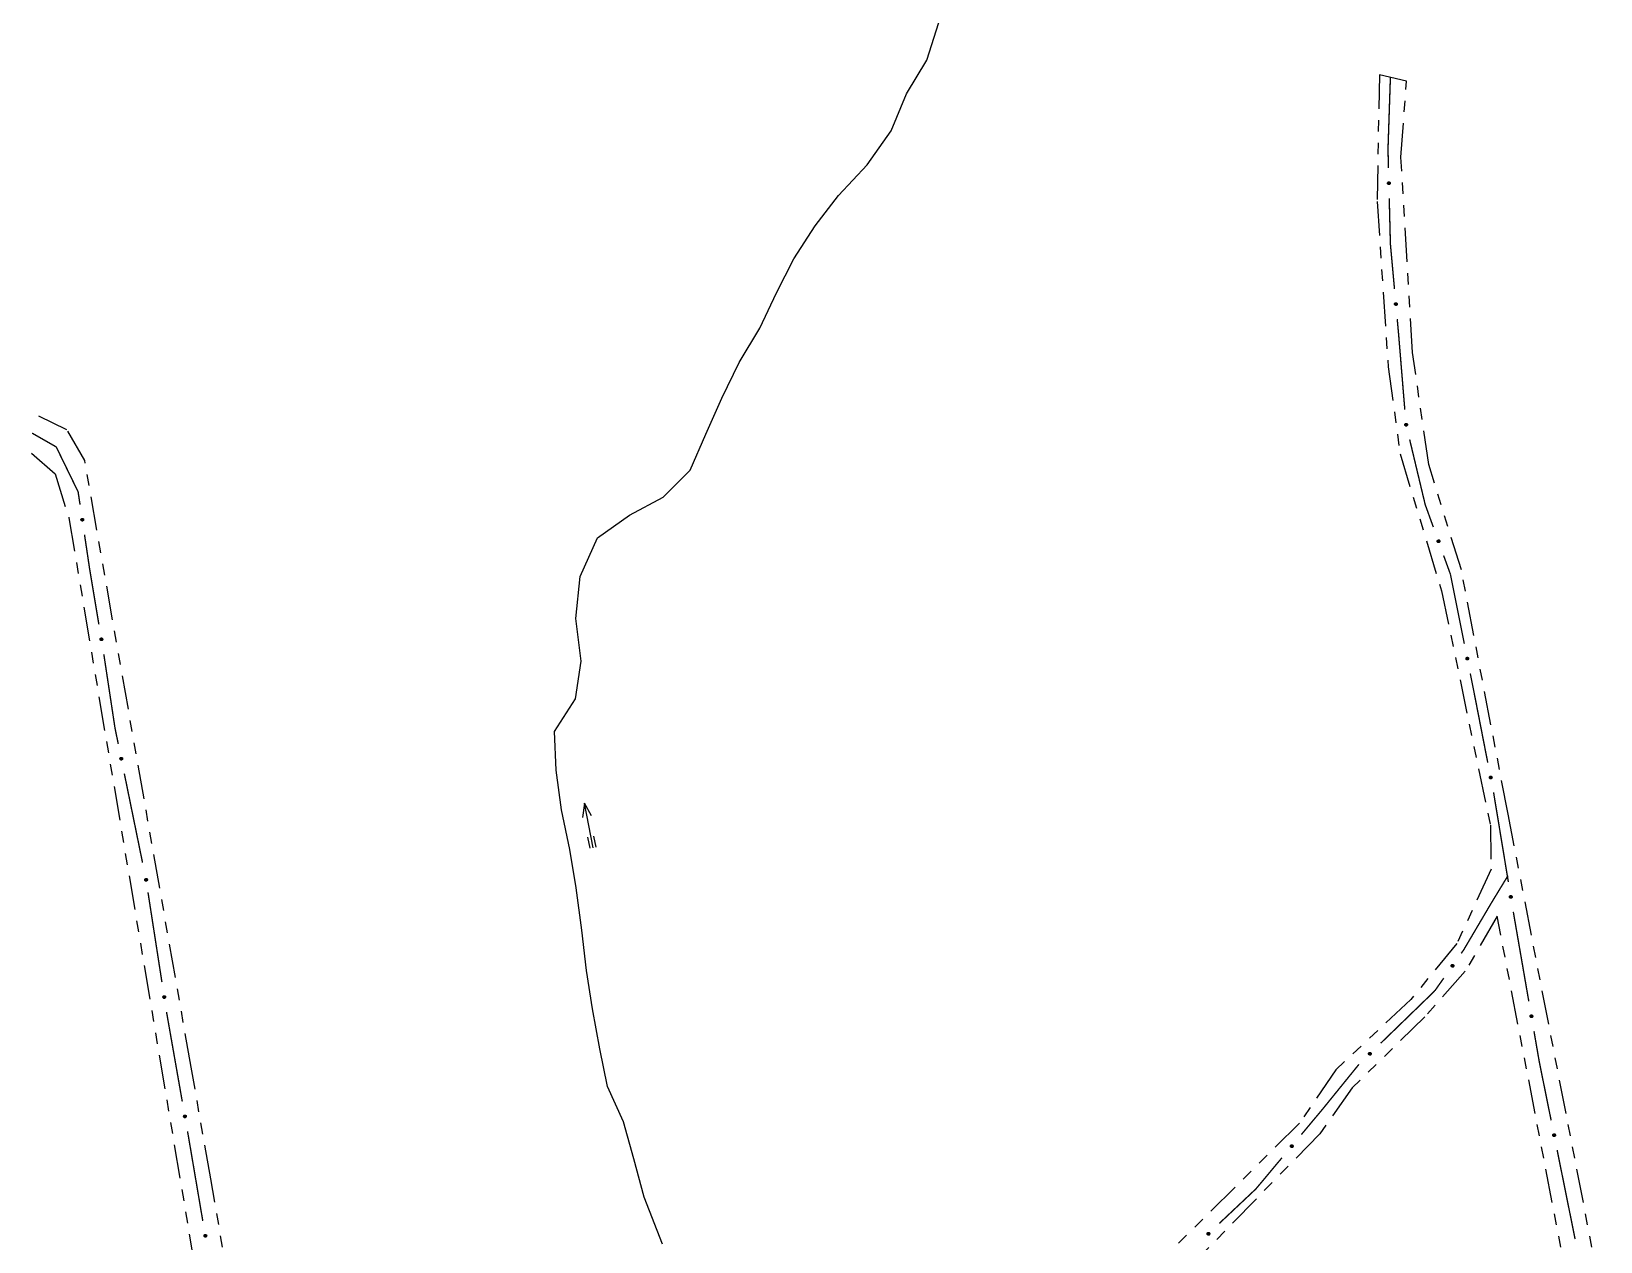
# Model space of a CAD drawing. Extents: x 211453 to 215163, y 4877397 to 4881305.
# Drawn here: x 214539.4 to 214746.8, y 4880217.6 to 4880377.4 of the extents above; entities that cross this region are included whole.
import ezdxf

# ---------------------------------------------------------------- set-up
doc = ezdxf.new("R2010")
doc.units = 0
doc.header["$LTSCALE"] = 1.5
doc.header["$MEASUREMENT"] = 0
doc.linetypes.add('TRACO_25', pattern=[8, 3, -1, 1, -1, 1, -1])
for name, color, linetype in [('HD-CURSO-PERENE', 170, 'CONTINUOUS'), ('HD-TXT-PERENE', 170, 'CONTINUOUS'), ('SV-EIXO-RUA-N-PAV', 6, 'CONTINUOUS'), ('SV-RUA-NAO-PAV', 7, 'CONTINUOUS')]:
    doc.layers.add(name, color=color, linetype=linetype)

# ---------------------------------------------------------------- blocks, each defined once
blk = doc.blocks.new('COD035', base_point=(212390.061183, 4880219.475751))
at = {"layer": 'HD-TXT-PERENE'}
for p, q in [((212390.061183, 4880219.881482), (212391.561183, 4880219.881482)), ((212390.061183, 4880219.481482), (212396.061183, 4880219.481482)), ((212390.061183, 4880219.081482), (212391.561183, 4880219.081482))]:
    blk.add_line(p, q, dxfattribs=at)
blk.add_lwpolyline([(212394.261183, 4880218.881482), (212396.061183, 4880219.481482), (212394.261183, 4880220.081482)], dxfattribs=at)

msp = doc.modelspace()

# ---------------------------------------------------------------- linework, layer by layer
at = {"layer": 'HD-CURSO-PERENE', "linetype": 'Continuous'}
msp.add_polyline3d([(214622.817649, 4880217.236268, 12.899104), (214620.384477, 4880223.407442, 12.771559), (214619.041742, 4880228.488308, 12.771559), (214617.66913, 4880233.369152, 12.771559), (214615.546786, 4880238.030083, 12.712691), (214614.544029, 4880243.040887, 12.712691), (214613.561121, 4880248.30172, 12.712691), (214612.778282, 4880253.3825, 12.604769), (214612.145273, 4880258.703287, 12.575335), (214611.432127, 4880264.284121, 12.575335), (214610.589311, 4880269.344907, 12.506657), (214609.496435, 4880274.585755, 12.418356), (214608.753494, 4880279.826549, 12.428166), (214608.550517, 4880284.957245, 12.21232), (214611.307483, 4880289.247378, 11.653082), (214612.084417, 4880294.217903, 11.623649), (214611.381228, 4880299.868745, 11.623649), (214611.937863, 4880305.419379, 11.604026), (214614.234432, 4880310.529689, 11.515725), (214618.48189, 4880313.509422, 11.515725), (214622.90966, 4880315.899052, 11.447047), (214626.496894, 4880319.468964, 11.447047), (214628.553726, 4880324.209262, 11.38818), (214630.66053, 4880328.979557, 11.339124), (214632.937326, 4880333.709821, 11.201767), (214635.674166, 4880338.219985, 11.172334), (214637.88, 4880342.9, 11.17), (214640.157942, 4880347.390485, 8.317275), (214643.004844, 4880351.760615, 8.121052), (214646.051932, 4880355.750664, 8.052373), (214649.858842, 4880359.800604, 7.807093), (214653.025614, 4880364.2907, 7.718792), (214655.072371, 4880369.161017, 7.679547), (214657.739253, 4880373.621186, 7.493135), (214659.336029, 4880378.601586, 7.414645)], dxfattribs=at)
at = {"layer": 'SV-EIXO-RUA-N-PAV', "const_width": 0.18}
for points in [[(214718.980554, 4880371.364863), (214718.680721, 4880362.369859)], [(214718.680721, 4880362.369859), (214718.663399, 4880361.850208)], [(214718.663399, 4880361.850208), (214718.726165, 4880359.370942)], [(214718.827399, 4880355.372223), (214718.979249, 4880349.374145)], [(214718.979249, 4880349.374145), (214718.980554, 4880349.32258)], [(214718.980554, 4880349.32258), (214719.519099, 4880343.398591)], [(214719.881242, 4880339.415018), (214720.062313, 4880337.423231)], [(214720.062313, 4880337.423231), (214720.090597, 4880337.112106)], [(214720.090597, 4880337.112106), (214720.884162, 4880327.457072)], [(214539.537079, 4880324.361174), (214542.141808, 4880322.872757)], [(214721.523427, 4880323.520229), (214723.381625, 4880315.739027)], [(214542.141808, 4880322.872757), (214542.731284, 4880322.535914)], [(214542.731284, 4880322.535914), (214545.499719, 4880316.853336)], [(214545.499719, 4880316.853336), (214545.621279, 4880316.603818)], [(214545.621279, 4880316.603818), (214545.875545, 4880314.900242)], [(214723.381625, 4880315.739027), (214723.579304, 4880314.911245)], [(214723.579304, 4880314.911245), (214724.651333, 4880311.950403)], [(214546.466019, 4880310.944065), (214547.056493, 4880306.987887)], [(214547.056493, 4880306.987887), (214547.14233, 4880306.412781)], [(214726.013098, 4880308.18934), (214726.69398, 4880306.308808)], [(214547.14233, 4880306.412781), (214548.361928, 4880299.095194)], [(214726.69398, 4880306.308808), (214726.909433, 4880305.713745)], [(214726.909433, 4880305.713745), (214728.746479, 4880296.528515)], [(214549.014913, 4880295.148885), (214550.363162, 4880286.250446)], [(214729.530944, 4880292.606192), (214729.923176, 4880290.645031)], [(214729.923176, 4880290.645031), (214730.080985, 4880289.855987)], [(214730.080985, 4880289.855987), (214731.841986, 4880280.830857)], [(214550.363162, 4880286.250446), (214550.48864, 4880285.422288)], [(214550.48864, 4880285.422288), (214550.921975, 4880283.303762)], [(214551.72356, 4880279.384902), (214554.128315, 4880267.628323)], [(214732.608027, 4880276.904895), (214732.618226, 4880276.852626)], [(214732.618226, 4880276.852626), (214734.56255, 4880265.065161)], [(214734.521157, 4880265.910773), (214732.441369, 4880262.493979)], [(214554.851367, 4880263.695347), (214556.691415, 4880251.83726)], [(214732.301071, 4880262.263489), (214728.882247, 4880256.466351)], [(214732.441369, 4880262.493979), (214732.301071, 4880262.263489)], [(214735.21638, 4880261.11897), (214737.264615, 4880249.295065)], [(214728.653787, 4880256.078963), (214728.336459, 4880255.629416)], [(214728.882247, 4880256.466351), (214728.653787, 4880256.078963)], [(214724.87636, 4880250.727609), (214724.847925, 4880250.687325)], [(214726.029727, 4880252.361545), (214724.87636, 4880250.727609)], [(214724.847925, 4880250.687325), (214719.858021, 4880245.84863)], [(214557.304765, 4880247.884565), (214557.333366, 4880247.700242)], [(214557.333366, 4880247.700242), (214559.380229, 4880236.065447)], [(214719.614865, 4880245.612843), (214717.701424, 4880243.763184)], [(214719.858021, 4880245.84863), (214719.614865, 4880245.612843)], [(214737.947361, 4880245.353763), (214738.630106, 4880241.412462)], [(214714.829448, 4880240.97945), (214710.420835, 4880235.54216)], [(214738.630106, 4880241.412462), (214738.644174, 4880241.331248)], [(214738.644174, 4880241.331248), (214740.213704, 4880233.570797)], [(214710.10021, 4880235.146723), (214707.220143, 4880231.700928)], [(214710.420835, 4880235.54216), (214710.10021, 4880235.146723)], [(214560.073289, 4880232.125946), (214560.223362, 4880231.272899)], [(214560.223362, 4880231.272899), (214562.089345, 4880220.296525)], [(214704.654902, 4880228.631801), (214701.448351, 4880224.795392)], [(214741.006638, 4880229.650178), (214741.403105, 4880227.689868)], [(214741.403105, 4880227.689868), (214741.498571, 4880227.217844)], [(214741.498571, 4880227.217844), (214743.381371, 4880217.887498)], [(214701.219866, 4880224.522025), (214696.385298, 4880219.965055)], [(214701.448351, 4880224.795392), (214701.219866, 4880224.522025)]]:
    msp.add_lwpolyline(points, dxfattribs=at)
at = {"layer": 'SV-EIXO-RUA-N-PAV'}
for points in [[(214718.883191, 4880357.518003), (214718.919113, 4880357.484812), (214718.943198, 4880357.44894), (214718.954675, 4880357.413239), (214718.956591, 4880357.379046), (214718.954612, 4880357.343845), (214718.944786, 4880357.308795), (214718.925263, 4880357.272309), (214718.89222, 4880357.236041), (214718.853851, 4880357.213783), (214718.819452, 4880357.200658), (214718.783913, 4880357.196608), (214718.749749, 4880357.199104), (214718.713679, 4880357.210514), (214718.676897, 4880357.23066), (214718.641233, 4880357.264768), (214718.617861, 4880357.300098), (214718.607666, 4880357.334921), (214718.60382, 4880357.370675), (214718.606272, 4880357.406589), (214718.616116, 4880357.440939), (214718.636466, 4880357.477936), (214718.670597, 4880357.512691), (214718.705569, 4880357.536404), (214718.740239, 4880357.547085), (214718.775525, 4880357.550078), (214718.810856, 4880357.548522), (214718.8465, 4880357.540112), (214718.883191, 4880357.518003)], [(214719.796791, 4880341.559861), (214719.834803, 4880341.529086), (214719.86118, 4880341.494863), (214719.874964, 4880341.459988), (214719.879108, 4880341.425994), (214719.879432, 4880341.390738), (214719.871915, 4880341.355121), (214719.854817, 4880341.317439), (214719.824213, 4880341.27909), (214719.787379, 4880341.254374), (214719.753911, 4880341.239031), (214719.718713, 4880341.232668), (214719.684458, 4880341.232928), (214719.64772, 4880341.241959), (214719.609701, 4880341.25966), (214719.571885, 4880341.291366), (214719.546256, 4880341.325094), (214719.53381, 4880341.359177), (214719.527637, 4880341.394604), (214719.527738, 4880341.430601), (214719.535318, 4880341.465521), (214719.553209, 4880341.503768), (214719.584998, 4880341.540677), (214719.618346, 4880341.566623), (214719.652245, 4880341.579545), (214719.68726, 4880341.584837), (214719.722616, 4880341.585591), (214719.758734, 4880341.579526), (214719.796791, 4880341.559861)], [(214721.132575, 4880325.63085), (214721.174604, 4880325.605838), (214721.205611, 4880325.575747), (214721.224249, 4880325.543206), (214721.233221, 4880325.510156), (214721.238592, 4880325.475311), (214721.236256, 4880325.438985), (214721.224732, 4880325.399241), (214721.199938, 4880325.356904), (214721.167025, 4880325.327166), (214721.1361, 4880325.307186), (214721.102176, 4880325.295846), (214721.068238, 4880325.291196), (214721.030584, 4880325.294871), (214720.990422, 4880325.306942), (214720.948454, 4880325.332904), (214720.918258, 4880325.362613), (214720.901056, 4880325.394561), (214720.889872, 4880325.428738), (214720.884815, 4880325.464378), (214720.887314, 4880325.500024), (214720.899541, 4880325.540439), (214720.925714, 4880325.581522), (214720.955001, 4880325.611978), (214720.9867, 4880325.629623), (214721.020595, 4880325.639876), (214721.055479, 4880325.645688), (214721.092093, 4880325.64486), (214721.132575, 4880325.63085)], [(214546.258446, 4880313.08051), (214546.298164, 4880313.05197), (214546.326464, 4880313.01932), (214546.34223, 4880312.985294), (214546.348321, 4880312.951594), (214546.35067, 4880312.916416), (214546.345213, 4880312.880426), (214546.330308, 4880312.841823), (214546.301959, 4880312.801779), (214546.266606, 4880312.774987), (214546.234075, 4880312.757746), (214546.199301, 4880312.749371), (214546.165088, 4880312.747662), (214546.127891, 4880312.754566), (214546.088918, 4880312.770053), (214546.049343, 4880312.799534), (214546.021818, 4880312.831733), (214546.007433, 4880312.865045), (214545.999234, 4880312.900058), (214545.997267, 4880312.936001), (214546.002827, 4880312.971299), (214546.018491, 4880313.010511), (214546.048106, 4880313.049186), (214546.079908, 4880313.077006), (214546.113008, 4880313.091855), (214546.147661, 4880313.09915), (214546.182916, 4880313.101935), (214546.219322, 4880313.097955), (214546.258446, 4880313.08051)], [(214725.386806, 4880310.242445), (214725.431386, 4880310.222331), (214725.465588, 4880310.195927), (214725.487776, 4880310.165695), (214725.500416, 4880310.133867), (214725.509681, 4880310.099849), (214725.511455, 4880310.063491), (214725.504485, 4880310.022702), (214725.484621, 4880309.97784), (214725.455271, 4880309.944581), (214725.426795, 4880309.921242), (214725.394366, 4880309.906151), (214725.361168, 4880309.897704), (214725.323341, 4880309.897111), (214725.282073, 4880309.904578), (214725.237446, 4880309.925643), (214725.204093, 4880309.951758), (214725.1834, 4880309.981564), (214725.168434, 4880310.014262), (214725.159392, 4880310.049105), (214725.157857, 4880310.084805), (214725.16545, 4880310.126341), (214725.186825, 4880310.170113), (214725.212492, 4880310.203676), (214725.241999, 4880310.224782), (214725.274522, 4880310.238791), (214725.308529, 4880310.248498), (214725.345003, 4880310.251803), (214725.386806, 4880310.242445)], [(214548.775687, 4880297.282229), (214548.815885, 4880297.254369), (214548.844735, 4880297.222204), (214548.861076, 4880297.188451), (214548.867739, 4880297.15486), (214548.870685, 4880297.119726), (214548.86584, 4880297.083649), (214548.851594, 4880297.044798), (214548.823929, 4880297.004278), (214548.789037, 4880296.976889), (214548.756803, 4880296.959098), (214548.722175, 4880296.950134), (214548.687997, 4880296.947843), (214548.650688, 4880296.954115), (214548.611458, 4880296.968937), (214548.571387, 4880296.997742), (214548.543319, 4880297.029469), (214548.52837, 4880297.062531), (214548.519578, 4880297.097401), (214548.517001, 4880297.133305), (214548.521961, 4880297.168692), (214548.536955, 4880297.208164), (214548.565909, 4880297.247337), (214548.597234, 4880297.275693), (214548.630078, 4880297.291102), (214548.664601, 4880297.298985), (214548.699804, 4880297.302368), (214548.736273, 4880297.299008), (214548.775687, 4880297.282229)], [(214729.218476, 4880294.729833), (214729.259551, 4880294.703282), (214729.289423, 4880294.672065), (214729.306844, 4880294.638856), (214729.314587, 4880294.605497), (214729.318664, 4880294.570476), (214729.314985, 4880294.534262), (214729.301998, 4880294.494972), (214729.275654, 4880294.453581), (214729.241663, 4880294.425082), (214729.21002, 4880294.406261), (214729.1757, 4880294.396184), (214729.141613, 4880294.392793), (214729.104121, 4880294.397859), (214729.064433, 4880294.411409), (214729.023455, 4880294.438906), (214728.994378, 4880294.469712), (214728.978371, 4880294.502275), (214728.96846, 4880294.536843), (214728.964726, 4880294.572645), (214728.968542, 4880294.608174), (214728.982257, 4880294.648109), (214729.009932, 4880294.688195), (214729.040327, 4880294.717546), (214729.072656, 4880294.734006), (214729.106908, 4880294.742998), (214729.141983, 4880294.747514), (214729.178541, 4880294.745332), (214729.218476, 4880294.729833)], [(214551.401822, 4880281.507158), (214551.443012, 4880281.480787), (214551.473021, 4880281.4497), (214551.490586, 4880281.416568), (214551.498475, 4880281.383243), (214551.502705, 4880281.348241), (214551.499184, 4880281.31201), (214551.486369, 4880281.272664), (214551.460206, 4880281.231159), (214551.426339, 4880281.202511), (214551.394779, 4880281.183552), (214551.360503, 4880281.173326), (214551.326431, 4880281.169786), (214551.288917, 4880281.174688), (214551.249171, 4880281.188064), (214551.208073, 4880281.215383), (214551.178862, 4880281.246061), (214551.162713, 4880281.278554), (214551.152651, 4880281.313078), (214551.14876, 4880281.348864), (214551.152421, 4880281.384409), (214551.165961, 4880281.424404), (214551.193462, 4880281.46461), (214551.223727, 4880281.494093), (214551.255985, 4880281.510694), (214551.290197, 4880281.519836), (214551.325252, 4880281.524506), (214551.36182, 4880281.522482), (214551.401822, 4880281.507158)], [(214732.305533, 4880279.029979), (214732.346483, 4880279.003236), (214732.376208, 4880278.971878), (214732.393473, 4880278.938588), (214732.401059, 4880278.905193), (214732.404972, 4880278.870154), (214732.401123, 4880278.833957), (214732.387952, 4880278.794728), (214732.361413, 4880278.753462), (214732.327289, 4880278.725122), (214732.295558, 4880278.70645), (214732.261191, 4880278.696535), (214732.227088, 4880278.693304), (214732.189621, 4880278.698546), (214732.149997, 4880278.712281), (214732.109148, 4880278.739971), (214732.080217, 4880278.770913), (214732.064363, 4880278.803551), (214732.054613, 4880278.838165), (214732.051047, 4880278.873985), (214732.055031, 4880278.909495), (214732.068932, 4880278.949365), (214732.096796, 4880278.989321), (214732.127328, 4880279.018529), (214732.159734, 4880279.034837), (214732.194028, 4880279.043668), (214732.229124, 4880279.048019), (214732.265671, 4880279.045665), (214732.305533, 4880279.029979)], [(214554.682223, 4880265.503285), (214554.722106, 4880265.474976), (214554.750594, 4880265.44249), (214554.766556, 4880265.408556), (214554.772842, 4880265.374892), (214554.775394, 4880265.339728), (214554.770146, 4880265.303707), (214554.755464, 4880265.265018), (214554.727347, 4880265.224811), (214554.69215, 4880265.197815), (214554.659719, 4880265.180386), (214554.624994, 4880265.17181), (214554.590792, 4880265.169903), (214554.553556, 4880265.176592), (214554.514494, 4880265.191853), (214554.474748, 4880265.221105), (214554.447038, 4880265.253144), (214554.43246, 4880265.286372), (214554.424059, 4880265.321337), (214554.421884, 4880265.357269), (214554.42724, 4880265.392598), (214554.442676, 4880265.4319), (214554.472067, 4880265.470746), (214554.503708, 4880265.498749), (214554.536722, 4880265.513789), (214554.571332, 4880265.521284), (214554.60657, 4880265.524273), (214554.642999, 4880265.520504), (214554.682223, 4880265.503285)], [(214734.973278, 4880263.251507), (214735.013428, 4880263.223579), (214735.042225, 4880263.191366), (214735.05851, 4880263.157586), (214735.065117, 4880263.123983), (214735.068004, 4880263.088844), (214735.063099, 4880263.052775), (214735.048787, 4880263.013948), (214735.021054, 4880262.973475), (214734.986116, 4880262.946145), (214734.953853, 4880262.928407), (214734.919211, 4880262.919501), (214734.885028, 4880262.917268), (214734.84773, 4880262.923602), (214734.808525, 4880262.93849), (214734.768502, 4880262.967361), (214734.740487, 4880262.999135), (214734.725594, 4880263.032223), (214734.71686, 4880263.067106), (214734.714342, 4880263.103015), (214734.719362, 4880263.138394), (214734.734422, 4880263.177841), (214734.763442, 4880263.216965), (214734.794814, 4880263.245268), (214734.827683, 4880263.260623), (214734.86222, 4880263.268448), (214734.897428, 4880263.271772), (214734.933891, 4880263.268351), (214734.973278, 4880263.251507)], [(214727.355883, 4880254.049381), (214727.364875, 4880254.001306), (214727.362773, 4880253.95815), (214727.350659, 4880253.92266), (214727.331777, 4880253.89409), (214727.309168, 4880253.867036), (214727.280355, 4880253.84479), (214727.242907, 4880253.827183), (214727.194745, 4880253.817825), (214727.150677, 4880253.822884), (214727.115248, 4880253.832899), (214727.084322, 4880253.850872), (214727.05841, 4880253.873277), (214727.036291, 4880253.90397), (214727.018819, 4880253.942094), (214727.01058, 4880253.99075), (214727.012932, 4880254.033046), (214727.02555, 4880254.067066), (214727.043817, 4880254.098041), (214727.06723, 4880254.125384), (214727.095639, 4880254.147058), (214727.134056, 4880254.164581), (214727.182187, 4880254.172076), (214727.224399, 4880254.170212), (214727.258587, 4880254.158075), (214727.288678, 4880254.139405), (214727.316088, 4880254.117058), (214727.339656, 4880254.089026), (214727.355883, 4880254.049381)], [(214557.084837, 4880250.019773), (214557.12472, 4880249.991464), (214557.153208, 4880249.958978), (214557.16917, 4880249.925044), (214557.175456, 4880249.89138), (214557.178008, 4880249.856216), (214557.17276, 4880249.820195), (214557.158078, 4880249.781506), (214557.129961, 4880249.741299), (214557.094764, 4880249.714303), (214557.062333, 4880249.696874), (214557.027608, 4880249.688298), (214556.993406, 4880249.686391), (214556.95617, 4880249.69308), (214556.917108, 4880249.708341), (214556.877362, 4880249.737592), (214556.849652, 4880249.769632), (214556.835074, 4880249.80286), (214556.826673, 4880249.837825), (214556.824498, 4880249.873757), (214556.829854, 4880249.909086), (214556.84529, 4880249.948387), (214556.874681, 4880249.987234), (214556.906322, 4880250.015236), (214556.939336, 4880250.030277), (214556.973946, 4880250.037772), (214557.009184, 4880250.040761), (214557.045613, 4880250.036992), (214557.084837, 4880250.019773)], [(214737.689929, 4880247.484776), (214737.730303, 4880247.457172), (214737.759358, 4880247.425192), (214737.775914, 4880247.391544), (214737.782791, 4880247.357995), (214737.785961, 4880247.322881), (214737.781347, 4880247.286774), (214737.767348, 4880247.247833), (214737.739942, 4880247.207138), (214737.705225, 4880247.179527), (214737.673105, 4880247.161531), (214737.638536, 4880247.152345), (214737.604373, 4880247.149837), (214737.567025, 4880247.155871), (214737.527701, 4880247.170443), (214737.487447, 4880247.198991), (214737.459177, 4880247.230539), (214737.444018, 4880247.263505), (214737.435004, 4880247.298317), (214737.432197, 4880247.334205), (214737.436931, 4880247.369622), (214737.451674, 4880247.409189), (214737.480378, 4880247.448546), (214737.511521, 4880247.477101), (214737.544265, 4880247.492719), (214737.578738, 4880247.500822), (214737.613919, 4880247.50443), (214737.650408, 4880247.501302), (214737.689929, 4880247.484776)], [(214716.44326, 4880242.393854), (214716.443125, 4880242.344946), (214716.433007, 4880242.302939), (214716.414484, 4880242.270333), (214716.390603, 4880242.245787), (214716.363343, 4880242.223428), (214716.330885, 4880242.206948), (214716.29081, 4880242.196637), (214716.241747, 4880242.196429), (214716.199397, 4880242.209622), (214716.166458, 4880242.226071), (214716.13943, 4880242.2495), (214716.118152, 4880242.276345), (214716.102149, 4880242.310626), (214716.092097, 4880242.351341), (214716.093082, 4880242.40068), (214716.103283, 4880242.441794), (214716.122028, 4880242.472862), (214716.145753, 4880242.499886), (214716.173857, 4880242.52238), (214716.205811, 4880242.538372), (214716.246822, 4880242.54842), (214716.295507, 4880242.546803), (214716.33663, 4880242.537096), (214716.367953, 4880242.518793), (214716.394032, 4880242.494836), (214716.416791, 4880242.467767), (214716.434715, 4880242.43583), (214716.44326, 4880242.393854)], [(214559.810279, 4880234.256277), (214559.850726, 4880234.228779), (214559.879864, 4880234.196875), (214559.896508, 4880234.16327), (214559.903473, 4880234.12974), (214559.906735, 4880234.094634), (214559.902215, 4880234.058515), (214559.888318, 4880234.019537), (214559.861019, 4880233.978771), (214559.826375, 4880233.951069), (214559.794302, 4880233.932989), (214559.759757, 4880233.923713), (214559.7256, 4880233.921115), (214559.688237, 4880233.927051), (214559.648875, 4880233.94152), (214559.608546, 4880233.969963), (214559.580194, 4880234.001436), (214559.564949, 4880234.034363), (214559.555843, 4880234.069151), (214559.552943, 4880234.105032), (214559.557584, 4880234.140462), (214559.572223, 4880234.180067), (214559.600824, 4880234.219499), (214559.631892, 4880234.248135), (214559.664596, 4880234.263839), (214559.699047, 4880234.272032), (214559.734218, 4880234.275732), (214559.770715, 4880234.2727), (214559.810279, 4880234.256277)], [(214706.114129, 4880230.206012), (214706.119175, 4880230.157365), (214706.113565, 4880230.114523), (214706.0986, 4880230.080137), (214706.077454, 4880230.0532), (214706.052716, 4880230.028078), (214706.022188, 4880230.008253), (214705.98343, 4880229.993754), (214705.934666, 4880229.98835), (214705.891156, 4880229.996982), (214705.85666, 4880230.009849), (214705.827301, 4880230.030282), (214705.8033, 4880230.054722), (214705.783755, 4880230.087115), (214705.769446, 4880230.126535), (214705.765198, 4880230.175701), (214705.770986, 4880230.217664), (214705.786334, 4880230.250544), (214705.807062, 4880230.279928), (214705.832625, 4880230.305273), (214705.862705, 4880230.324561), (214705.902421, 4880230.338897), (214705.951004, 4880230.342447), (214705.992923, 4880230.337151), (214706.026009, 4880230.322269), (214706.054479, 4880230.30121), (214706.079978, 4880230.276705), (214706.101184, 4880230.246847), (214706.114129, 4880230.206012)], [(214740.689584, 4880231.773138), (214740.730716, 4880231.746677), (214740.760656, 4880231.715524), (214740.778149, 4880231.682353), (214740.785963, 4880231.64901), (214740.790116, 4880231.613999), (214740.786515, 4880231.577776), (214740.773613, 4880231.538458), (214740.747359, 4880231.497011), (214740.713429, 4880231.468438), (214740.681827, 4880231.449549), (214740.647528, 4880231.439398), (214740.613449, 4880231.435934), (214740.575946, 4880231.440918), (214740.536229, 4880231.454382), (214740.495191, 4880231.481791), (214740.466049, 4880231.512534), (214740.449972, 4880231.545063), (214740.439985, 4880231.579609), (214740.436174, 4880231.615403), (214740.439913, 4880231.65094), (214740.453542, 4880231.690905), (214740.481131, 4880231.73105), (214740.511461, 4880231.760467), (214740.543756, 4880231.776997), (214740.577988, 4880231.786062), (214740.613053, 4880231.790655), (214740.649616, 4880231.788551), (214740.689584, 4880231.773138)], [(214562.50898, 4880218.48491), (214562.549267, 4880218.45718), (214562.578222, 4880218.425109), (214562.594672, 4880218.39141), (214562.601444, 4880218.35784), (214562.604504, 4880218.322716), (214562.599776, 4880218.286623), (214562.585655, 4880218.247726), (214562.558122, 4880218.207117), (214562.523319, 4880218.179615), (214562.491143, 4880218.16172), (214562.456545, 4880218.152643), (214562.422374, 4880218.150242), (214562.385045, 4880218.156393), (214562.345767, 4880218.171088), (214562.305603, 4880218.199762), (214562.277432, 4880218.231398), (214562.262376, 4880218.264412), (214562.253471, 4880218.299252), (214562.250777, 4880218.335149), (214562.255622, 4880218.370551), (214562.270489, 4880218.410072), (214562.299316, 4880218.449339), (214562.330548, 4880218.477796), (214562.363342, 4880218.493311), (214562.39784, 4880218.501306), (214562.433032, 4880218.504803), (214562.469511, 4880218.501561), (214562.50898, 4880218.48491)], [(214695.109978, 4880218.611689), (214695.109226, 4880218.562787), (214695.09858, 4880218.520911), (214695.079647, 4880218.48854), (214695.055459, 4880218.464298), (214695.027919, 4880218.442283), (214694.995257, 4880218.426214), (214694.955055, 4880218.416409), (214694.905993, 4880218.41682), (214694.863813, 4880218.430545), (214694.831084, 4880218.447408), (214694.804353, 4880218.471175), (214694.783415, 4880218.498287), (214694.767845, 4880218.532767), (214694.758307, 4880218.573605), (214694.759913, 4880218.622928), (214694.770632, 4880218.66391), (214694.789767, 4880218.694739), (214694.81383, 4880218.721462), (214694.842215, 4880218.7436), (214694.874368, 4880218.759189), (214694.915503, 4880218.768718), (214694.964164, 4880218.766488), (214695.005161, 4880218.756263), (214695.036251, 4880218.737567), (214695.062026, 4880218.713284), (214695.084442, 4880218.68593), (214695.101962, 4880218.65377), (214695.109978, 4880218.611689)]]:
    msp.add_lwpolyline(points, close=True, dxfattribs=at)
for points in [[(214718.606272, 4880357.406589), (214718.617861, 4880357.300098)], [(214718.611939, 4880357.419442), (214718.628895, 4880357.288835)], [(214718.616116, 4880357.440939), (214718.641233, 4880357.264768)], [(214718.628809, 4880357.453993), (214718.658404, 4880357.255458)], [(214718.636466, 4880357.477936), (214718.676897, 4880357.23066)], [(214718.655158, 4880357.491514), (214718.694699, 4880357.223618)], [(214718.670597, 4880357.512691), (214718.713679, 4880357.210514)], [(214718.687137, 4880357.522352), (214718.730546, 4880357.209511)], [(214718.705569, 4880357.536404), (214718.749749, 4880357.199104)], [(214718.722223, 4880357.538255), (214718.766254, 4880357.20086)], [(214718.740239, 4880357.547085), (214718.783913, 4880357.196608)], [(214718.757516, 4880357.545973), (214718.799026, 4880357.200325)], [(214718.775525, 4880357.550078), (214718.819452, 4880357.200658)], [(214718.794381, 4880357.545542), (214718.838308, 4880357.212239)], [(214718.810856, 4880357.548522), (214718.853851, 4880357.213783)], [(214718.828656, 4880357.539585), (214718.87336, 4880357.229506)], [(214718.8465, 4880357.540112), (214718.89222, 4880357.236041)], [(214718.863069, 4880357.528171), (214718.906772, 4880357.257651)], [(214718.883191, 4880357.518003), (214718.925263, 4880357.272309)], [(214718.902023, 4880357.499128), (214718.934416, 4880357.297934)], [(214718.919113, 4880357.484812), (214718.944786, 4880357.308795)], [(214718.932931, 4880357.464422), (214718.948488, 4880357.335145)], [(214718.943198, 4880357.44894), (214718.954612, 4880357.343845)], [(214719.527738, 4880341.430601), (214719.546256, 4880341.325094)], [(214719.532554, 4880341.443796), (214719.558003, 4880341.314576)], [(214719.535318, 4880341.465521), (214719.571885, 4880341.291366)], [(214719.547131, 4880341.479375), (214719.589629, 4880341.283197)], [(214719.553209, 4880341.503768), (214719.609701, 4880341.25966)], [(214719.570974, 4880341.518537), (214719.627925, 4880341.253795)], [(214719.584998, 4880341.540677), (214719.64772, 4880341.241959)], [(214719.60087, 4880341.551398), (214719.664616, 4880341.242059)], [(214719.618346, 4880341.566623), (214719.684458, 4880341.232928)], [(214719.634843, 4880341.569558), (214719.700813, 4880341.235758)], [(214719.652245, 4880341.579545), (214719.718713, 4880341.232668)], [(214719.669558, 4880341.579565), (214719.73355, 4880341.237364)], [(214719.68726, 4880341.584837), (214719.753911, 4880341.239031)], [(214719.706372, 4880341.581541), (214719.771971, 4880341.251818)], [(214719.722616, 4880341.585591), (214719.787379, 4880341.254374)], [(214719.740963, 4880341.577835), (214719.80582, 4880341.271337)], [(214719.758734, 4880341.579526), (214719.824213, 4880341.27909)], [(214719.776047, 4880341.568693), (214719.837322, 4880341.301604)], [(214719.796791, 4880341.559861), (214719.854817, 4880341.317439)], [(214719.816815, 4880341.542256), (214719.862277, 4880341.343607)], [(214719.834803, 4880341.529086), (214719.871915, 4880341.355121)], [(214719.849923, 4880341.509642), (214719.87389, 4880341.381657)], [(214719.86118, 4880341.494863), (214719.879432, 4880341.390738)], [(214720.884815, 4880325.464378), (214720.918258, 4880325.362613)], [(214720.887314, 4880325.500024), (214720.948454, 4880325.332904)], [(214720.887691, 4880325.478127), (214720.93139, 4880325.353885)], [(214720.897021, 4880325.515428), (214720.967185, 4880325.327361)], [(214720.899541, 4880325.540439), (214720.990422, 4880325.306942)], [(214720.915008, 4880325.557601), (214721.009298, 4880325.303749)], [(214720.925714, 4880325.581522), (214721.030584, 4880325.294871)], [(214720.939888, 4880325.594406), (214721.047292, 4880325.29739)], [(214720.955001, 4880325.611978), (214721.068238, 4880325.291196)], [(214720.970909, 4880325.617246), (214721.084018, 4880325.29634)], [(214720.9867, 4880325.629623), (214721.102176, 4880325.295846)], [(214721.003831, 4880325.632123), (214721.116188, 4880325.30262)], [(214721.020595, 4880325.639876), (214721.1361, 4880325.307186)], [(214721.039983, 4880325.639353), (214721.152141, 4880325.322429)], [(214721.055479, 4880325.645688), (214721.167025, 4880325.327166)], [(214721.074747, 4880325.64064), (214721.182845, 4880325.346596)], [(214721.092093, 4880325.64486), (214721.199938, 4880325.356904)], [(214721.11078, 4880325.636619), (214721.209686, 4880325.381063)], [(214721.132575, 4880325.63085), (214721.224732, 4880325.399241)], [(214721.154914, 4880325.616295), (214721.228366, 4880325.426208)], [(214721.174604, 4880325.605838), (214721.236256, 4880325.438985)], [(214721.192353, 4880325.588761), (214721.234408, 4880325.465529)], [(214721.205611, 4880325.575747), (214721.238592, 4880325.475311)], [(214546.013825, 4880312.98581), (214546.067526, 4880312.792398)], [(214546.018491, 4880313.010511), (214546.088918, 4880312.770053)], [(214546.035378, 4880313.026277), (214546.107449, 4880312.765245)], [(214546.048106, 4880313.049186), (214546.127891, 4880312.754566)], [(214546.063336, 4880313.060802), (214546.144754, 4880312.755637)], [(214546.079908, 4880313.077006), (214546.165088, 4880312.747662)], [(214546.09621, 4880313.080884), (214546.181253, 4880312.751427)], [(214546.113008, 4880313.091855), (214546.199301, 4880312.749371)], [(214546.130291, 4880313.092869), (214546.213844, 4880312.754912)], [(214546.147661, 4880313.09915), (214546.234075, 4880312.757746)], [(214546.166931, 4880313.096958), (214546.25137, 4880312.77155)], [(214546.182916, 4880313.101935), (214546.266606, 4880312.774987)], [(214546.201678, 4880313.095246), (214546.284042, 4880312.792982)], [(214546.219322, 4880313.097955), (214546.301959, 4880312.801779)], [(214546.23723, 4880313.088135), (214546.313753, 4880312.825009)], [(214546.258446, 4880313.08051), (214546.330308, 4880312.841823)], [(214546.279449, 4880313.064085), (214546.336252, 4880312.868377)], [(214546.298164, 4880313.05197), (214546.345213, 4880312.880426)], [(214546.314377, 4880313.033427), (214546.345659, 4880312.907031)], [(214546.326464, 4880313.01932), (214546.35067, 4880312.916416)], [(214545.997267, 4880312.936001), (214546.021818, 4880312.831733)], [(214546.001316, 4880312.949452), (214546.034149, 4880312.821907)], [(214546.002827, 4880312.971299), (214546.049343, 4880312.799534)], [(214725.157857, 4880310.084805), (214725.237446, 4880309.925643)], [(214725.159392, 4880310.049105), (214725.204093, 4880309.951758)], [(214725.160699, 4880310.063091), (214725.218125, 4880309.944567)], [(214725.16545, 4880310.126341), (214725.282073, 4880309.904578)], [(214725.165765, 4880310.101205), (214725.256682, 4880309.922247)], [(214725.178883, 4880310.145137), (214725.301189, 4880309.903533)], [(214725.186825, 4880310.170113), (214725.323341, 4880309.897111)], [(214725.199455, 4880310.184513), (214725.339658, 4880309.901497)], [(214725.212492, 4880310.203676), (214725.361168, 4880309.897704)], [(214725.227704, 4880310.210704), (214725.376268, 4880309.904594)], [(214725.241999, 4880310.224782), (214725.394366, 4880309.906151)], [(214725.258739, 4880310.229197), (214725.407525, 4880309.91446)], [(214725.274522, 4880310.238791), (214725.426795, 4880309.921242)], [(214725.293845, 4880310.240456), (214725.441016, 4880309.938196)], [(214725.308529, 4880310.248498), (214725.455271, 4880309.944581)], [(214725.328243, 4880310.245655), (214725.4688, 4880309.96567)], [(214725.345003, 4880310.251803), (214725.484621, 4880309.97784)], [(214725.3645, 4880310.245721), (214725.491584, 4880310.002944)], [(214725.386806, 4880310.242445), (214725.504485, 4880310.022702)], [(214725.410644, 4880310.230502), (214725.505056, 4880310.049907)], [(214725.431386, 4880310.222331), (214725.511455, 4880310.063491)], [(214725.450948, 4880310.207363), (214725.506626, 4880310.089658)], [(214725.465588, 4880310.195927), (214725.509681, 4880310.099849)], [(214548.517001, 4880297.133305), (214548.543319, 4880297.029469)], [(214548.520821, 4880297.146822), (214548.555816, 4880297.019854)], [(214548.521961, 4880297.168692), (214548.571387, 4880296.997742)], [(214548.53271, 4880297.183387), (214548.589689, 4880296.990916)], [(214548.536955, 4880297.208164), (214548.611458, 4880296.968937)], [(214548.553573, 4880297.224215), (214548.630068, 4880296.964445)], [(214548.565909, 4880297.247337), (214548.650688, 4880296.954115)], [(214548.58094, 4880297.25921), (214548.66753, 4880296.955472)], [(214548.597234, 4880297.275693), (214548.687997, 4880296.947843)], [(214548.613468, 4880297.279848), (214548.704095, 4880296.951883)], [(214548.630078, 4880297.291102), (214548.722175, 4880296.950134)], [(214548.647341, 4880297.29241), (214548.736623, 4880296.955921)], [(214548.664601, 4880297.298985), (214548.756803, 4880296.959098)], [(214548.683906, 4880297.297121), (214548.773861, 4880296.973194)], [(214548.699804, 4880297.302368), (214548.789037, 4880296.976889)], [(214548.718677, 4880297.295999), (214548.806164, 4880296.995178)], [(214548.736273, 4880297.299008), (214548.823929, 4880297.004278)], [(214548.754344, 4880297.289494), (214548.835326, 4880297.027705)], [(214548.775687, 4880297.282229), (214548.851594, 4880297.044798)], [(214548.796966, 4880297.266164), (214548.857086, 4880297.071449)], [(214548.815885, 4880297.254369), (214548.86584, 4880297.083649)], [(214548.83241, 4880297.236104), (214548.865834, 4880297.110257)], [(214548.844735, 4880297.222204), (214548.870685, 4880297.119726)], [(214728.964726, 4880294.572645), (214728.994378, 4880294.469712)], [(214728.968108, 4880294.586279), (214729.007179, 4880294.460504)], [(214728.968542, 4880294.608174), (214729.023455, 4880294.438906)], [(214728.978812, 4880294.623208), (214729.041967, 4880294.432673)], [(214728.982257, 4880294.648109), (214729.064433, 4880294.411409)], [(214728.998348, 4880294.664687), (214729.083178, 4880294.407519)], [(214729.009932, 4880294.688195), (214729.104121, 4880294.397859)], [(214729.024573, 4880294.700546), (214729.120911, 4880294.399758)], [(214729.040327, 4880294.717546), (214729.141613, 4880294.392793)], [(214729.056418, 4880294.722222), (214729.157572, 4880294.39735)], [(214729.072656, 4880294.734006), (214729.1757, 4880294.396184)], [(214729.089868, 4880294.73587), (214729.189953, 4880294.402434)], [(214729.106908, 4880294.742998), (214729.21002, 4880294.406261)], [(214729.126263, 4880294.741757), (214729.226615, 4880294.420899)], [(214729.141983, 4880294.747514), (214729.241663, 4880294.425082)], [(214729.161051, 4880294.741757), (214729.258192, 4880294.443913)], [(214729.178541, 4880294.745332), (214729.275654, 4880294.453581)], [(214729.19691, 4880294.736405), (214729.28629, 4880294.477363)], [(214729.218476, 4880294.729833), (214729.301998, 4880294.494972)], [(214729.240262, 4880294.714461), (214729.306628, 4880294.521786)], [(214729.259551, 4880294.703282), (214729.314985, 4880294.534262)], [(214729.276657, 4880294.68556), (214729.314121, 4880294.560856)], [(214729.289423, 4880294.672065), (214729.318664, 4880294.570476)], [(214551.14876, 4880281.348864), (214551.178862, 4880281.246061)], [(214551.152083, 4880281.362512), (214551.191702, 4880281.23691)], [(214551.152421, 4880281.384409), (214551.208073, 4880281.215383)], [(214551.162626, 4880281.399488), (214551.226612, 4880281.209231)], [(214551.165961, 4880281.424404), (214551.249171, 4880281.188064)], [(214551.18198, 4880281.441052), (214551.267933, 4880281.184256)], [(214551.193462, 4880281.46461), (214551.288917, 4880281.174688)], [(214551.208048, 4880281.477025), (214551.305699, 4880281.176661)], [(214551.223727, 4880281.494093), (214551.326431, 4880281.169786)], [(214551.239798, 4880281.49884), (214551.342371, 4880281.174412)], [(214551.255985, 4880281.510694), (214551.360503, 4880281.173326)], [(214551.273189, 4880281.512633), (214551.374728, 4880281.179638)], [(214551.290197, 4880281.519836), (214551.394779, 4880281.183552)], [(214551.309557, 4880281.51868), (214551.411309, 4880281.198263)], [(214551.325252, 4880281.524506), (214551.426339, 4880281.202511)], [(214551.344345, 4880281.518832), (214551.442786, 4880281.221414)], [(214551.36182, 4880281.522482), (214551.460206, 4880281.231159)], [(214551.380228, 4880281.513636), (214551.470738, 4880281.254987)], [(214551.401822, 4880281.507158), (214551.486369, 4880281.272664)], [(214551.423675, 4880281.491882), (214551.490882, 4880281.299498)], [(214551.443012, 4880281.480787), (214551.499184, 4880281.31201)], [(214551.460195, 4880281.46314), (214551.498204, 4880281.338601)], [(214551.473021, 4880281.4497), (214551.502705, 4880281.348241)], [(214732.051047, 4880278.873985), (214732.080217, 4880278.770913)], [(214732.054494, 4880278.887602), (214732.092973, 4880278.761645)], [(214732.055031, 4880278.909495), (214732.109148, 4880278.739971)], [(214732.065371, 4880278.924481), (214732.127631, 4880278.733652)], [(214732.068932, 4880278.949365), (214732.149997, 4880278.712281)], [(214732.085101, 4880278.965867), (214732.168724, 4880278.708303)], [(214732.096796, 4880278.989321), (214732.189621, 4880278.698546)], [(214732.111494, 4880279.001603), (214732.206419, 4880278.700366)], [(214732.127328, 4880279.018529), (214732.227088, 4880278.693304)], [(214732.143441, 4880279.023129), (214732.243069, 4880278.697785)], [(214732.159734, 4880279.034837), (214732.261191, 4880278.696535)], [(214732.176955, 4880279.03662), (214732.275473, 4880278.702718)], [(214732.194028, 4880279.043668), (214732.295558, 4880278.70645)], [(214732.213377, 4880279.042336), (214732.312221, 4880278.72101)], [(214732.229124, 4880279.048019), (214732.327289, 4880278.725122)], [(214732.248165, 4880279.042173), (214732.343906, 4880278.743876)], [(214732.265671, 4880279.045665), (214732.361413, 4880278.753462)], [(214732.283998, 4880279.036652), (214732.372161, 4880278.777194)], [(214732.305533, 4880279.029979), (214732.387952, 4880278.794728)], [(214732.327247, 4880279.014505), (214732.392708, 4880278.82152)], [(214732.346483, 4880279.003236), (214732.401123, 4880278.833957)], [(214732.363505, 4880278.985434), (214732.400384, 4880278.860555)], [(214732.376208, 4880278.971878), (214732.404972, 4880278.870154)], [(214554.421884, 4880265.357269), (214554.447038, 4880265.253144)], [(214554.425856, 4880265.370742), (214554.459426, 4880265.24339)], [(214554.42724, 4880265.392598), (214554.474748, 4880265.221105)], [(214554.438154, 4880265.407172), (214554.492973, 4880265.214074)], [(214554.442676, 4880265.4319), (214554.514494, 4880265.191853)], [(214554.459472, 4880265.447763), (214554.533052, 4880265.187153)], [(214554.472067, 4880265.470746), (214554.553556, 4880265.176592)], [(214554.48723, 4880265.482449), (214554.570412, 4880265.17776)], [(214554.503708, 4880265.498749), (214554.590792, 4880265.169903)], [(214554.519987, 4880265.502721), (214554.606934, 4880265.173762)], [(214554.536722, 4880265.513789), (214554.624994, 4880265.17181)], [(214554.553999, 4880265.514903), (214554.639505, 4880265.177435)], [(214554.571332, 4880265.521284), (214554.659719, 4880265.180386)], [(214554.590614, 4880265.519204), (214554.676934, 4880265.19429)], [(214554.60657, 4880265.524273), (214554.69215, 4880265.197815)], [(214554.62537, 4880265.517693), (214554.709481, 4880265.21591)], [(214554.642999, 4880265.520504), (214554.727347, 4880265.224811)], [(214554.660963, 4880265.510788), (214554.739006, 4880265.248109)], [(214554.682223, 4880265.503285), (214554.755464, 4880265.265018)], [(214554.703321, 4880265.486982), (214554.761255, 4880265.291606)], [(214554.722106, 4880265.474976), (214554.770146, 4880265.303707)], [(214554.738425, 4880265.456527), (214554.770438, 4880265.330314)], [(214554.750594, 4880265.44249), (214554.775394, 4880265.339728)], [(214734.778493, 4880263.228813), (214734.864574, 4880262.924931)], [(214734.794814, 4880263.245268), (214734.885028, 4880262.917268)], [(214734.811054, 4880263.249396), (214734.901134, 4880262.92128)], [(214734.827683, 4880263.260623), (214734.919211, 4880262.919501)], [(214734.844949, 4880263.261902), (214734.933668, 4880262.925264)], [(214734.86222, 4880263.268448), (214734.953853, 4880262.928407)], [(214734.881522, 4880263.266551), (214734.970934, 4880262.942475)], [(214734.897428, 4880263.271772), (214734.986116, 4880262.946145)], [(214734.91629, 4880263.265372), (214735.003274, 4880262.964404)], [(214734.933891, 4880263.268351), (214735.021054, 4880262.973475)], [(214734.951947, 4880263.258807), (214735.032491, 4880262.996883)], [(214734.973278, 4880263.251507), (214735.048787, 4880263.013948)], [(214734.99453, 4880263.235405), (214735.054324, 4880263.04059)], [(214735.013428, 4880263.223579), (214735.063099, 4880263.052775)], [(214734.714342, 4880263.103015), (214734.740487, 4880262.999135)], [(214734.718185, 4880263.116526), (214734.752968, 4880262.989499)], [(214734.719362, 4880263.138394), (214734.768502, 4880262.967361)], [(214734.730136, 4880263.153071), (214734.786793, 4880262.960504)], [(214734.734422, 4880263.177841), (214734.808525, 4880262.93849)], [(214734.751066, 4880263.193863), (214734.827127, 4880262.933966)], [(214734.763442, 4880263.216965), (214734.84773, 4880262.923602)], [(214735.029923, 4880263.205286), (214735.063137, 4880263.079384)], [(214735.042225, 4880263.191366), (214735.068004, 4880263.088844)], [(214727.095639, 4880254.147058), (214727.01058, 4880253.99075)], [(214727.06723, 4880254.125384), (214727.012932, 4880254.033046)], [(214727.079451, 4880254.132309), (214727.015056, 4880254.017422)], [(214727.113615, 4880254.149948), (214727.018794, 4880253.973028)], [(214727.134056, 4880254.164581), (214727.018819, 4880253.942094)], [(214727.157157, 4880254.164309), (214727.028893, 4880253.925814)], [(214727.182187, 4880254.172076), (214727.036291, 4880253.90397)], [(214727.201223, 4880254.169949), (214727.049221, 4880253.893092)], [(214727.224399, 4880254.170212), (214727.05841, 4880253.873277)], [(214727.238863, 4880254.161752), (214727.072697, 4880253.864829)], [(214727.258587, 4880254.158075), (214727.084322, 4880253.850872)], [(214727.271782, 4880254.146866), (214727.098664, 4880253.844829)], [(214727.288678, 4880254.139405), (214727.115248, 4880253.832899)], [(214727.301094, 4880254.124505), (214727.137288, 4880253.830927)], [(214727.316088, 4880254.117058), (214727.150677, 4880253.822884)], [(214727.325028, 4880254.099259), (214727.175715, 4880253.823845)], [(214727.339656, 4880254.089026), (214727.194745, 4880253.817825)], [(214727.345816, 4880254.069554), (214727.219322, 4880253.826468)], [(214727.355883, 4880254.049381), (214727.242907, 4880253.827183)], [(214727.359717, 4880254.022996), (214727.265552, 4880253.842272)], [(214727.364875, 4880254.001306), (214727.280355, 4880253.84479)], [(214727.363783, 4880253.9767), (214727.299061, 4880253.863714)], [(214727.362773, 4880253.95815), (214727.309168, 4880253.867036)], [(214556.824498, 4880249.873757), (214556.849652, 4880249.769632)], [(214556.82847, 4880249.88723), (214556.86204, 4880249.759877)], [(214556.829854, 4880249.909086), (214556.877362, 4880249.737592)], [(214556.840768, 4880249.92366), (214556.895587, 4880249.730562)], [(214556.84529, 4880249.948387), (214556.917108, 4880249.708341)], [(214556.862086, 4880249.964251), (214556.935666, 4880249.70364)], [(214556.874681, 4880249.987234), (214556.95617, 4880249.69308)], [(214556.889844, 4880249.998937), (214556.973026, 4880249.694248)], [(214556.906322, 4880250.015236), (214556.993406, 4880249.686391)], [(214556.922601, 4880250.019209), (214557.009548, 4880249.69025)], [(214556.939336, 4880250.030277), (214557.027608, 4880249.688298)], [(214556.956613, 4880250.031391), (214557.042119, 4880249.693923)], [(214556.973946, 4880250.037772), (214557.062333, 4880249.696874)], [(214556.993228, 4880250.035692), (214557.079548, 4880249.710778)], [(214557.009184, 4880250.040761), (214557.094764, 4880249.714303)], [(214557.027984, 4880250.034181), (214557.112095, 4880249.732398)], [(214557.045613, 4880250.036992), (214557.129961, 4880249.741299)], [(214557.063577, 4880250.027276), (214557.14162, 4880249.764597)], [(214557.084837, 4880250.019773), (214557.158078, 4880249.781506)], [(214557.105935, 4880250.00347), (214557.163869, 4880249.808094)], [(214557.12472, 4880249.991464), (214557.17276, 4880249.820195)], [(214557.141039, 4880249.973015), (214557.173052, 4880249.846802)], [(214557.153208, 4880249.958978), (214557.178008, 4880249.856216)], [(214737.432197, 4880247.334205), (214737.459177, 4880247.230539)], [(214737.435931, 4880247.347746), (214737.471735, 4880247.221003)], [(214737.436931, 4880247.369622), (214737.487447, 4880247.198991)], [(214737.447587, 4880247.384386), (214737.505792, 4880247.192282)], [(214737.451674, 4880247.409189), (214737.527701, 4880247.170443)], [(214737.468189, 4880247.425346), (214737.546339, 4880247.166069)], [(214737.480378, 4880247.448546), (214737.567025, 4880247.155871)], [(214737.495333, 4880247.460514), (214737.583858, 4880247.157335)], [(214737.511521, 4880247.477101), (214737.604373, 4880247.149837)], [(214737.527728, 4880247.481359), (214737.620445, 4880247.153979)], [(214737.544265, 4880247.492719), (214737.638536, 4880247.152345)], [(214737.56152, 4880247.494137), (214737.652946, 4880247.158224)], [(214737.578738, 4880247.500822), (214737.673105, 4880247.161531)], [(214737.598054, 4880247.499081), (214737.690073, 4880247.175735)], [(214737.613919, 4880247.50443), (214737.705225, 4880247.179527)], [(214737.632831, 4880247.498181), (214737.722235, 4880247.197924)], [(214737.650408, 4880247.501302), (214737.739942, 4880247.207138)], [(214737.66854, 4880247.491904), (214737.75119, 4880247.230637)], [(214737.689929, 4880247.484776), (214737.767348, 4880247.247833)], [(214737.71131, 4880247.468846), (214737.77267, 4880247.274518)], [(214737.730303, 4880247.457172), (214737.781347, 4880247.286774)], [(214737.746944, 4880247.439013), (214737.781171, 4880247.313382)], [(214737.759358, 4880247.425192), (214737.785961, 4880247.322881)], [(214716.246822, 4880242.54842), (214716.092097, 4880242.351341)], [(214716.205811, 4880242.538372), (214716.093082, 4880242.40068)], [(214716.224011, 4880242.537858), (214716.097844, 4880242.381736)], [(214716.269467, 4880242.543843), (214716.098956, 4880242.333467)], [(214716.295507, 4880242.546803), (214716.102149, 4880242.310626)], [(214716.187155, 4880242.526903), (214716.102456, 4880242.426048)], [(214716.173857, 4880242.52238), (214716.103283, 4880242.441794)], [(214716.313812, 4880242.541161), (214716.112822, 4880242.297527)], [(214716.33663, 4880242.537096), (214716.118152, 4880242.276345)], [(214716.349261, 4880242.526085), (214716.130612, 4880242.265381)], [(214716.367953, 4880242.518793), (214716.13943, 4880242.2495)], [(214716.378825, 4880242.505319), (214716.152392, 4880242.240886)], [(214716.394032, 4880242.494836), (214716.166458, 4880242.226071)], [(214716.40345, 4880242.477882), (214716.187744, 4880242.220022)], [(214716.416791, 4880242.467767), (214716.199397, 4880242.209622)], [(214716.422254, 4880242.448613), (214716.224174, 4880242.205895)], [(214716.434715, 4880242.43583), (214716.241747, 4880242.196429)], [(214716.437133, 4880242.415551), (214716.267505, 4880242.200335)], [(214716.44326, 4880242.393854), (214716.29081, 4880242.196637)], [(214716.442104, 4880242.367216), (214716.315872, 4880242.207236)], [(214716.443125, 4880242.344946), (214716.330885, 4880242.206948)], [(214716.43746, 4880242.320975), (214716.352793, 4880242.22205)], [(214716.433007, 4880242.302939), (214716.363343, 4880242.223428)], [(214559.600824, 4880234.219499), (214559.688237, 4880233.927051)], [(214559.615747, 4880234.231506), (214559.705066, 4880233.92856)], [(214559.631892, 4880234.248135), (214559.7256, 4880233.921115)], [(214559.648088, 4880234.252436), (214559.741662, 4880233.9253)], [(214559.664596, 4880234.263839), (214559.759757, 4880233.923713)], [(214559.681847, 4880234.265302), (214559.774151, 4880233.92963)], [(214559.699047, 4880234.272032), (214559.794302, 4880233.932989)], [(214559.718368, 4880234.270342), (214559.811233, 4880233.947237)], [(214559.734218, 4880234.275732), (214559.826375, 4880233.951069)], [(214559.753147, 4880234.269533), (214559.843337, 4880233.969511)], [(214559.770715, 4880234.2727), (214559.861019, 4880233.978771)], [(214559.788872, 4880234.263349), (214559.872205, 4880234.002299)], [(214559.810279, 4880234.256277), (214559.888318, 4880234.019537)], [(214559.831702, 4880234.240403), (214559.893571, 4880234.046237)], [(214559.850726, 4880234.228779), (214559.902215, 4880234.058515)], [(214559.867415, 4880234.210663), (214559.90197, 4880234.085122)], [(214559.552943, 4880234.105032), (214559.580194, 4880234.001436)], [(214559.556641, 4880234.118582), (214559.592777, 4880233.991934)], [(214559.557584, 4880234.140462), (214559.608546, 4880233.969963)], [(214559.568201, 4880234.155253), (214559.626909, 4880233.963302)], [(214559.572223, 4880234.180067), (214559.648875, 4880233.94152)], [(214559.588695, 4880234.196266), (214559.667524, 4880233.937195)], [(214559.879864, 4880234.196875), (214559.906735, 4880234.094634)], [(214705.862705, 4880230.324561), (214705.765198, 4880230.175701)], [(214705.902421, 4880230.338897), (214705.769446, 4880230.126535)], [(214705.832625, 4880230.305273), (214705.770986, 4880230.217664)], [(214705.845369, 4880230.31118), (214705.771831, 4880230.201919)], [(214705.880857, 4880230.325978), (214705.771941, 4880230.157368)], [(214705.925424, 4880230.336745), (214705.77816, 4880230.109489)], [(214705.951004, 4880230.342447), (214705.783755, 4880230.087115)], [(214705.969803, 4880230.338776), (214705.795755, 4880230.07522)], [(214705.992923, 4880230.337151), (214705.8033, 4880230.054722)], [(214706.00665, 4880230.327541), (214705.816851, 4880230.045139)], [(214706.026009, 4880230.322269), (214705.827301, 4880230.030282)], [(214706.038247, 4880230.310023), (214705.841103, 4880230.02309)], [(214706.054479, 4880230.30121), (214705.85666, 4880230.009849)], [(214706.06564, 4880230.285349), (214705.878466, 4880230.006089)], [(214706.079978, 4880230.276705), (214705.891156, 4880229.996982)], [(214706.087439, 4880230.258237), (214705.916188, 4880229.9959)], [(214706.101184, 4880230.246847), (214705.934666, 4880229.98835)], [(214706.105738, 4880230.226937), (214705.959864, 4880229.994963)], [(214706.114129, 4880230.206012), (214705.98343, 4880229.993754)], [(214706.115801, 4880230.179402), (214706.007228, 4880230.006948)], [(214706.119175, 4880230.157365), (214706.022188, 4880230.008253)], [(214706.116082, 4880230.132929), (214706.042372, 4880230.02559)], [(214706.113565, 4880230.114523), (214706.052716, 4880230.028078)], [(214740.436174, 4880231.615403), (214740.466049, 4880231.512534)], [(214740.439527, 4880231.629044), (214740.478869, 4880231.503354)], [(214740.439913, 4880231.65094), (214740.495191, 4880231.481791)], [(214740.450151, 4880231.665996), (214740.513717, 4880231.475599)], [(214740.453542, 4880231.690905), (214740.536229, 4880231.454382)], [(214740.469597, 4880231.707517), (214740.554983, 4880231.450533)], [(214740.481131, 4880231.73105), (214740.575946, 4880231.440918)], [(214740.495745, 4880231.743433), (214740.592732, 4880231.442854)], [(214740.511461, 4880231.760467), (214740.613449, 4880231.435934)], [(214740.527543, 4880231.765178), (214740.629399, 4880231.440524)], [(214740.543756, 4880231.776997), (214740.647528, 4880231.439398)], [(214740.560964, 4880231.778898), (214740.661768, 4880231.445679)], [(214740.577988, 4880231.786062), (214740.681827, 4880231.449549)], [(214740.597345, 4880231.784864), (214740.69839, 4880231.464223)], [(214740.613053, 4880231.790655), (214740.713429, 4880231.468438)], [(214740.632134, 4880231.784939), (214740.729917, 4880231.487305)], [(214740.649616, 4880231.788551), (214740.747359, 4880231.497011)], [(214740.668004, 4880231.779664), (214740.757944, 4880231.520816)], [(214740.689584, 4880231.773138), (214740.773613, 4880231.538458)], [(214740.711404, 4880231.757814), (214740.778186, 4880231.565282)], [(214740.730716, 4880231.746677), (214740.786515, 4880231.577776)], [(214740.74786, 4880231.728991), (214740.785594, 4880231.604369)], [(214740.760656, 4880231.715524), (214740.790116, 4880231.613999)], [(214562.250777, 4880218.335149), (214562.277432, 4880218.231398)], [(214562.254554, 4880218.348678), (214562.28996, 4880218.221823)], [(214562.255622, 4880218.370551), (214562.305603, 4880218.199762)], [(214562.266324, 4880218.385281), (214562.323927, 4880218.192995)], [(214562.270489, 4880218.410072), (214562.345767, 4880218.171088)], [(214562.287054, 4880218.426176), (214562.364391, 4880218.166656)], [(214562.299316, 4880218.449339), (214562.385045, 4880218.156393)], [(214562.314308, 4880218.46126), (214562.401882, 4880218.157804)], [(214562.330548, 4880218.477796), (214562.422374, 4880218.150242)], [(214562.346769, 4880218.482003), (214562.438459, 4880218.154334)], [(214562.363342, 4880218.493311), (214562.456545, 4880218.152643)], [(214562.380601, 4880218.494675), (214562.470973, 4880218.158477)], [(214562.39784, 4880218.501306), (214562.491143, 4880218.16172)], [(214562.417151, 4880218.499504), (214562.508155, 4880218.175871)], [(214562.433032, 4880218.504803), (214562.523319, 4880218.179615)], [(214562.451925, 4880218.498495), (214562.540386, 4880218.197959)], [(214562.469511, 4880218.501561), (214562.558122, 4880218.207117)], [(214562.487613, 4880218.492106), (214562.569443, 4880218.230581)], [(214562.50898, 4880218.48491), (214562.585655, 4880218.247726)], [(214562.530311, 4880218.468914), (214562.591061, 4880218.274395)], [(214562.549267, 4880218.45718), (214562.599776, 4880218.286623)], [(214562.565852, 4880218.438969), (214562.599684, 4880218.313231)], [(214562.578222, 4880218.425109), (214562.604504, 4880218.322716)], [(214694.915503, 4880218.768718), (214694.758307, 4880218.573605)], [(214694.874368, 4880218.759189), (214694.759913, 4880218.622928)], [(214694.892561, 4880218.758445), (214694.764437, 4880218.603925)], [(214694.938089, 4880218.763856), (214694.76494, 4880218.555646)], [(214694.964164, 4880218.766488), (214694.767845, 4880218.532767)], [(214694.85557, 4880218.747955), (214694.769606, 4880218.648176)], [(214694.842215, 4880218.7436), (214694.770632, 4880218.66391)], [(214694.982396, 4880218.760616), (214694.778352, 4880218.519534)], [(214695.005161, 4880218.756263), (214694.783415, 4880218.498287)], [(214695.017653, 4880218.745094), (214694.795736, 4880218.487166)], [(214695.036251, 4880218.737567), (214694.804353, 4880218.471175)], [(214695.046952, 4880218.723957), (214694.817205, 4880218.462399)], [(214695.062026, 4880218.713284), (214694.831084, 4880218.447408)], [(214695.071229, 4880218.696212), (214694.852291, 4880218.441091)], [(214695.084442, 4880218.68593), (214694.863813, 4880218.430545)], [(214695.089663, 4880218.666708), (214694.888541, 4880218.426506)], [(214695.101962, 4880218.65377), (214694.905993, 4880218.41682)], [(214695.104125, 4880218.633461), (214694.931798, 4880218.420401)], [(214695.109978, 4880218.611689), (214694.955055, 4880218.416409)], [(214695.108486, 4880218.585068), (214694.980248, 4880218.426691)], [(214695.109226, 4880218.562787), (214694.995257, 4880218.426214)], [(214695.10326, 4880218.538889), (214695.017353, 4880218.441039)], [(214695.09858, 4880218.520911), (214695.027919, 4880218.442283)]]:
    msp.add_lwpolyline(points, dxfattribs=at)
at = {"layer": 'SV-RUA-NAO-PAV', "linetype": 'TRACO_25'}
for points in [[(214746.751675, 4880210.921588, 11.466669), (214734.523457, 4880274.036465, 11.466669), (214728.35566, 4880306.281596, 11.025166), (214724.04827, 4880320.224066, 11.015354), (214721.899979, 4880335.016315, 10.995732), (214720.365115, 4880360.799896, 11.015354), (214721.119069, 4880370.851084, 11.015354), (214717.519234, 4880371.711749, 10.995732), (214717.219145, 4880354.939619, 11.201767), (214718.681683, 4880333.136566, 11.191956), (214720.268146, 4880321.63483, 11.162522), (214725.727771, 4880303.521642, 11.299879), (214732.184756, 4880272.566634, 11.319502), (214732.288157, 4880266.745863, 11.241012), (214727.754772, 4880256.925286, 11.653082), (214721.68024, 4880249.545262, 12.025908), (214711.767552, 4880240.24558, 12.065152), (214706.972582, 4880233.205404, 12.104398), (214688.586726, 4880214.965864, 12.673447), (214684.564717, 4880210.92426, 12.791182)], [(214565.734845, 4880210.929366, 13.016839), (214563.143706, 4880225.856559, 13.016839), (214560.555174, 4880240.604161, 13.016839), (214546.491063, 4880320.731425, 11.702138), (214544.149102, 4880324.812315, 11.702138), (214540.437346, 4880326.617915, 11.682516)], [(214539.459944, 4880321.730905, 11.682516), (214542.572827, 4880318.971799, 11.682516), (214544.395884, 4880313.190769, 11.80025), (214561.588062, 4880210.929544, 13.723245)], [(214742.635536, 4880210.921765, 11.250823), (214733.081641, 4880260.564939, 11.250823), (214728.866716, 4880253.26464, 11.407803), (214723.551232, 4880247.264679, 11.643271), (214713.928554, 4880237.854937, 11.692327), (214709.6529, 4880231.814811, 11.947418), (214692.216661, 4880213.925171, 12.526278), (214689.440747, 4880210.924051, 12.565523)]]:
    msp.add_polyline3d(points, dxfattribs=at)

# ---------------------------------------------------------------- block references
at = {"layer": 'HD-TXT-PERENE', "rotation": 101}
msp.add_blockref('COD035', (214613.659122, 4880269.586691), dxfattribs=at)

doc.saveas('drawing.dxf')
